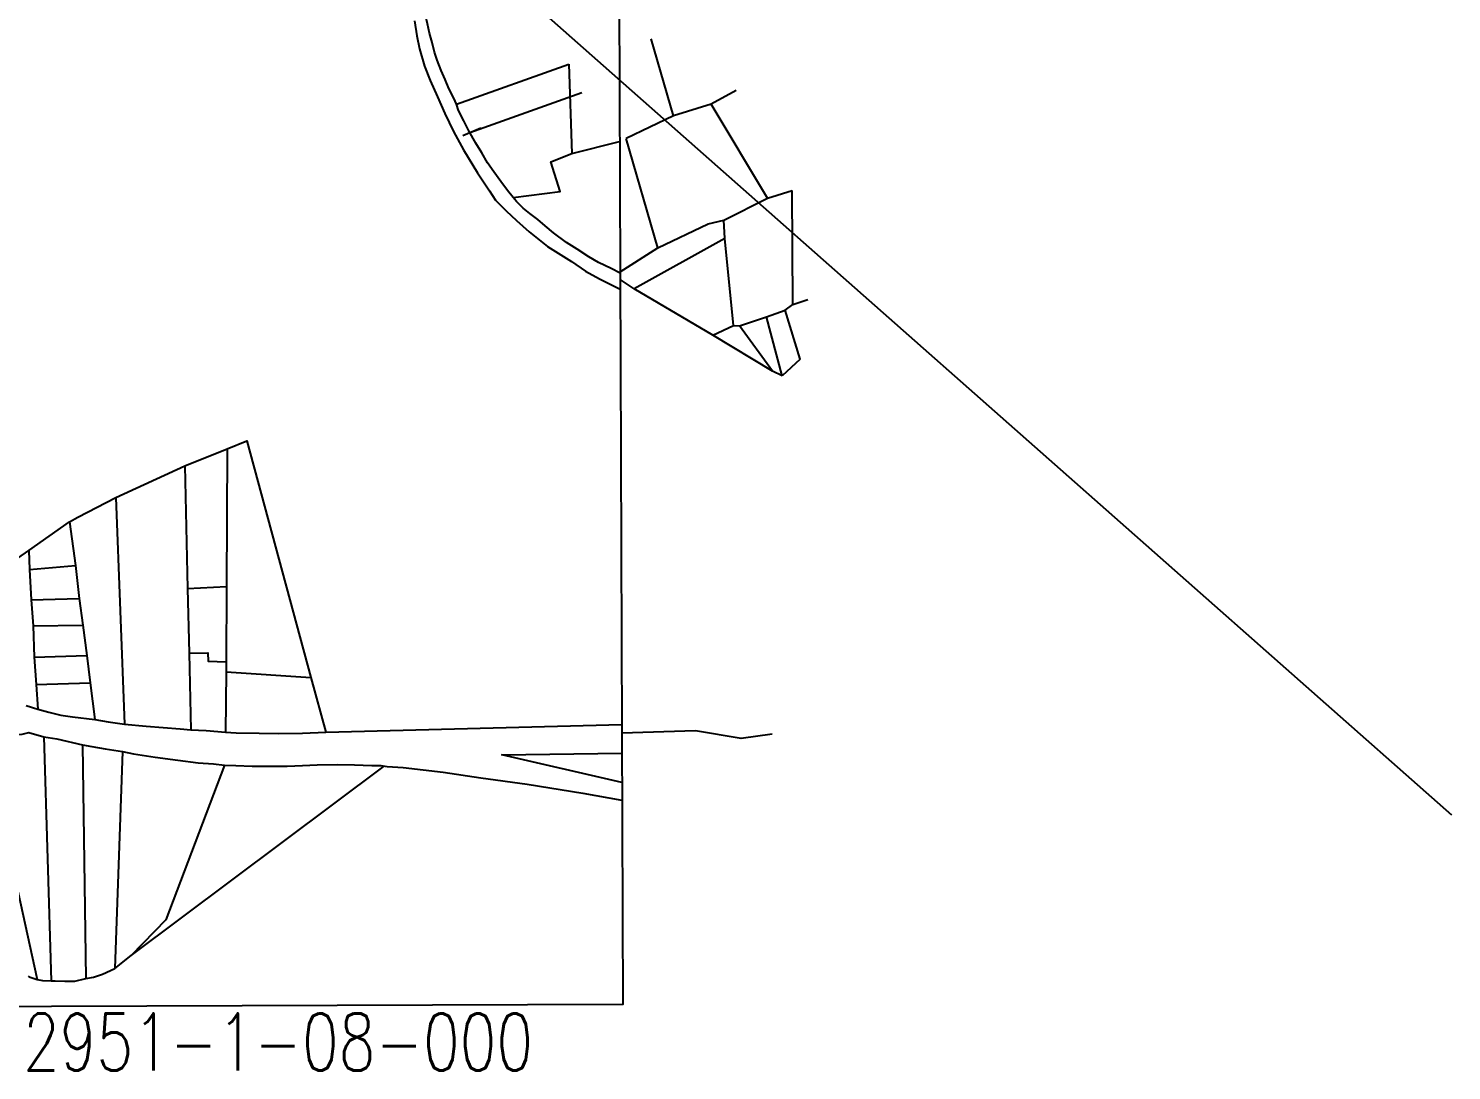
# Model space of a CAD drawing. Header units: millimetres. Extents: x 150192 to 154662, y -198734 to -196104.
# Drawn here: x 153166 to 154662, y -198734 to -197639 of the extents above; entities that cross this region are included whole.
import ezdxf
from ezdxf.enums import TextEntityAlignment as Align

# ---------------------------------------------------------------- set-up
doc = ezdxf.new("R2010")
doc.units = ezdxf.units.MM
for name, color, linetype in [('2', 7, 'Continuous'), ('43', 7, 'Continuous'), ('44', 7, 'Continuous'), ('CVL_CUADCON_LIN', 8, 'Continuous')]:
    doc.layers.add(name, color=color, linetype=linetype)
doc.styles.add('ROMANS', font='ROMANS', dxfattribs={"height": 0.2})

msp = doc.modelspace()

# ---------------------------------------------------------------- linework, layer by layer
at = {"color": 1, "ltscale": 10, "flags": 128}
msp.add_lwpolyline([(153622.70742, -197751.72333), (153641.65887, -197743.73158)], dxfattribs=at)
at = {"layer": '2', "color": 1, "linetype": 'Continuous'}
for p, q in [((153844.21813, -197731.32863), (153820.51513, -197650.27563)), ((153616.05213, -197718.86263), (153733.91613, -197676.85363)), ((153733.91613, -197676.85363), (153737.10113, -197770.65263)), ((153629.86, -197748.70712), (153747.724, -197706.69812)), ((153909.80713, -197704.60163), (153883.74913, -197718.80463)), ((153883.74913, -197718.80463), (153844.21813, -197731.32863)), ((153942.88713, -197817.66863), (153883.74913, -197718.80463)), ((153844.21813, -197731.32863), (153794.35613, -197755.13463)), ((153737.10113, -197770.65263), (153787.38113, -197758.09963)), ((153827.44813, -197869.98363), (153794.35613, -197755.13463)), ((153942.88713, -197817.66863), (153968.73513, -197809.57763)), ((153969.60813, -197929.50963), (153968.73513, -197809.57763)), ((153896.83013, -197840.93663), (153942.88713, -197817.66863)), ((153897.98513, -197860.02663), (153896.83013, -197840.93663)), ((153787.87513, -197895.24763), (153827.44813, -197869.98363)), ((153897.98513, -197860.02663), (153802.61613, -197912.95363)), ((153907.03213, -197951.37563), (153897.98513, -197860.02663)), ((153802.61613, -197912.95363), (153787.90413, -197903.13963)), ((153885.51813, -197961.72563), (153802.61613, -197912.95363)), ((153961.27013, -197935.43063), (153969.60813, -197929.50963)), ((153969.60813, -197929.50963), (153985.31613, -197924.04363)), ((153913.38513, -197951.83663), (153941.76413, -197942.45363)), ((153941.76413, -197942.45363), (153961.27013, -197935.43063)), ((153958.21613, -198004.46263), (153941.76413, -197942.45363)), ((153977.13713, -197986.74863), (153961.27013, -197935.43063)), ((153885.51813, -197961.72563), (153907.03213, -197951.37563)), ((153907.03213, -197951.37563), (153913.38513, -197951.83663)), ((153948.02013, -197999.44763), (153913.38513, -197951.83663)), ((153948.02013, -197999.44763), (153885.51813, -197961.72563)), ((153977.13713, -197986.74863), (153958.21613, -198004.46263)), ((153958.21613, -198004.46263), (153948.02013, -197999.44763)), ((153330.56513, -198098.86563), (153374.89113, -198081.09363)), ((153374.89113, -198081.09363), (153374.14313, -198225.73063)), ((153258.04413, -198132.25463), (153330.56513, -198098.86563)), ((153330.56513, -198098.86563), (153333.24513, -198227.99763)), ((153258.04413, -198132.25463), (153266.95913, -198370.31263)), ((153166.47313, -198188.13063), (153209.14613, -198157.90363)), ((153209.14613, -198157.90363), (153215.37513, -198203.66163)), ((153154.78913, -198195.87763), (153166.47313, -198188.13063)), ((153166.47313, -198188.13063), (153166.98313, -198207.83163)), ((153166.98313, -198207.83163), (153215.37513, -198203.66163)), ((153166.98313, -198207.83163), (153169.01913, -198239.73363)), ((153215.37513, -198203.66163), (153219.18913, -198238.48863)), ((153333.24513, -198227.99763), (153374.14313, -198225.73063)), ((153333.24513, -198227.99763), (153334.90313, -198295.74063)), ((153374.14313, -198225.73063), (153373.77013, -198305.03863)), ((153169.01913, -198239.73363), (153219.18913, -198238.48863)), ((153169.01913, -198239.73363), (153170.92713, -198267.18763)), ((153219.18913, -198238.48863), (153223.12913, -198266.32463)), ((153170.92713, -198267.18763), (153223.12913, -198266.32463)), ((153170.92713, -198267.18763), (153172.20013, -198300.10663)), ((153223.12913, -198266.32463), (153227.45113, -198298.48263)), ((153172.20013, -198300.10663), (153227.45113, -198298.48263)), ((153172.20013, -198300.10663), (153174.23513, -198328.95863)), ((153227.45113, -198298.48263), (153230.88313, -198327.20763)), ((153334.90313, -198295.74063), (153336.56313, -198376.32163)), ((153373.77013, -198305.03863), (153373.89913, -198315.46063)), ((153373.89913, -198315.46063), (153373.27013, -198378.75463)), ((153373.89913, -198315.46063), (153462.93513, -198321.35263)), ((153174.23513, -198328.95863), (153230.88313, -198327.20763)), ((153174.23513, -198328.95863), (153175.76213, -198354.63263)), ((153230.88313, -198327.20763), (153235.71313, -198365.72063)), ((153462.93513, -198321.35263), (153478.69113, -198379.06263)), ((153163.69513, -198350.81363), (153175.76213, -198354.63263)), ((153478.69113, -198379.06263), (153789.60013, -198370.96363)), ((153867.21013, -198377.44863), (153789.63213, -198380.08363)), ((153118.35413, -198380.50763), (153175.28313, -198638.82163)), ((153182.19813, -198383.84363), (153189.88913, -198640.35463)), ((153222.87913, -198392.36663), (153226.34213, -198637.83063)), ((153264.80013, -198399.09263), (153256.69713, -198627.17063)), ((153273.84213, -198613.57963), (153540.03313, -198414.48063)), ((153256.69713, -198627.17063), (153273.84213, -198613.57963))]:
    msp.add_line(p, q, dxfattribs=at)
for points in [[(153571.71613, -197631.52463), (153574.25713, -197647.15863), (153576.92613, -197660.63263), (153582.26213, -197679.06463), (153588.36113, -197694.06463), (153595.85613, -197711.35363), (153603.60613, -197728.89763), (153612.88013, -197747.71263), (153623.29713, -197767.03663), (153638.16013, -197790.93863), (153650.60913, -197809.88163), (153657.08813, -197819.67163), (153668.01213, -197830.86163), (153678.93613, -197841.03463), (153692.40113, -197852.98863), (153711.58113, -197868.50463), (153736.73113, -197884.40463), (153751.59313, -197894.32563), (153766.20013, -197902.46763), (153787.94313, -197913.41063)], [(153616.05213, -197718.86263), (153613.25713, -197712.63363), (153607.92113, -197702.33563), (153603.98313, -197692.92863), (153599.79113, -197683.64863), (153595.59813, -197672.84363), (153592.80313, -197664.32663), (153590.38913, -197654.03063), (153587.46613, -197644.24263), (153585.30613, -197634.58163), (153584.16313, -197628.48063)], [(153675.37713, -197817.13863), (153669.40713, -197809.63763), (153662.42013, -197800.35563), (153655.30613, -197790.18463), (153648.70113, -197780.52163), (153642.47613, -197770.22363), (153636.12413, -197759.92563), (153628.88313, -197746.95763), (153623.67513, -197736.53363), (153617.95813, -197725.47263), (153616.05213, -197718.86263)], [(153675.37713, -197817.13863), (153724.91213, -197810.68263), (153715.12813, -197779.66563), (153737.10113, -197770.65263)], [(153787.88213, -197896.38163), (153778.51913, -197891.54363), (153765.18213, -197885.43563), (153754.89413, -197879.32963), (153742.82713, -197871.44363), (153731.64913, -197864.44763), (153717.93013, -197854.01863), (153709.29313, -197846.64263), (153701.29013, -197840.28363), (153693.16113, -197833.67063), (153685.92013, -197828.20163), (153679.06113, -197821.33563), (153675.37713, -197817.13863)], [(153827.44813, -197869.98363), (153880.60213, -197844.62463), (153896.83013, -197840.93663)], [(153374.89113, -198081.09363), (153395.72013, -198072.84363), (153462.93513, -198321.35263)], [(153209.14613, -198157.90363), (153217.78313, -198152.82363), (153258.04413, -198132.25463)], [(153334.90313, -198295.74063), (153354.59113, -198295.62363), (153354.84513, -198304.26663), (153373.77013, -198305.03863)], [(153175.76213, -198354.63263), (153187.44813, -198357.94363), (153200.14913, -198361.00063), (153212.34313, -198362.91263), (153235.71313, -198365.72063)], [(153118.35413, -198380.50763), (153123.57613, -198381.18963), (153130.95413, -198381.71063), (153139.72813, -198382.08363), (153149.37413, -198381.42663), (153159.53013, -198380.88863), (153166.36113, -198379.13063), (153182.19813, -198383.84363)], [(153235.71313, -198365.72063), (153249.93913, -198368.01563), (153266.95913, -198370.31263)], [(153266.95913, -198370.31263), (153289.69513, -198372.61163), (153325.38613, -198375.42563), (153336.56313, -198376.32163)], [(153336.56313, -198376.32163), (153352.69413, -198377.09163), (153373.27013, -198378.75463)], [(153373.27013, -198378.75463), (153384.19313, -198379.52263), (153408.45313, -198380.04363), (153429.02913, -198380.18063), (153453.92313, -198380.06663), (153478.69113, -198379.06263)], [(153947.75213, -198381.16563), (153915.01913, -198385.48863), (153867.21013, -198377.44863)], [(153182.19813, -198383.84363), (153195.70313, -198385.92263), (153222.87913, -198392.36663)], [(153222.87913, -198392.36663), (153232.56413, -198393.99663), (153246.71113, -198396.44763), (153264.80013, -198399.09263)], [(153264.80013, -198399.09263), (153276.27913, -198401.58463), (153299.21213, -198405.17063), (153323.15613, -198408.35963), (153344.29813, -198411.21163), (153360.70413, -198412.10163), (153372.03613, -198413.45263)], [(153789.82013, -198431.88963), (153663.72113, -198402.84563), (153789.70913, -198401.13263)], [(153372.03613, -198413.45263), (153310.29113, -198576.10463), (153273.84213, -198613.57963)], [(153372.03613, -198413.45263), (153384.11513, -198413.90163), (153401.15313, -198414.52763), (153419.45413, -198414.75363), (153438.13213, -198414.71963), (153454.25413, -198413.83463), (153469.49113, -198413.21863), (153490.83213, -198412.88863), (153508.87913, -198413.11863), (153526.80813, -198413.85863), (153536.85013, -198414.08463), (153543.21713, -198414.87663)], [(153543.21713, -198414.87663), (153560.01013, -198416.01463), (153601.89713, -198420.83363), (153641.39313, -198426.96063), (153690.30313, -198433.70563), (153748.91213, -198442.96963), (153789.88613, -198450.18963)], [(153226.34213, -198637.83063), (153234.34413, -198636.30963), (153243.99613, -198633.26463), (153256.69713, -198627.17063)], [(153165.88313, -198635.25863), (153166.90013, -198636.02163), (153175.28313, -198638.82163)], [(153175.28313, -198638.82163), (153180.74413, -198639.84163), (153189.88913, -198640.35463)], [(153189.88913, -198640.35463), (153194.20813, -198640.35663), (153204.36913, -198640.61563), (153214.65713, -198640.49363), (153226.34213, -198637.83063)]]:
    msp.add_lwpolyline(points, dxfattribs=at)
at = {"layer": '43', "color": 1, "linetype": 'Continuous'}
msp.add_lwpolyline([(150379.71213, -196373.22563), (153782.32413, -196361.09063), (153790.66413, -198664.98163), (150387.79113, -198677.09663), (150379.71213, -196373.22563)], dxfattribs=at)
at = {"layer": 'CVL_CUADCON_LIN', "color": 1, "ltscale": 0.5, "flags": 128}
msp.add_lwpolyline([(153589.8863, -197518.9143), (154661.8863, -198465.9143)], dxfattribs=at)

# ---------------------------------------------------------------- texts
at = {"layer": '44', "color": 7, "linetype": 'Continuous', "style": 'ROMANS', "width": 0.75}
msp.add_text('2951-1-08-000', height=60, dxfattribs=at).set_placement((153428.46317, -198704.47419), align=Align.MIDDLE)

doc.saveas('drawing.dxf')
